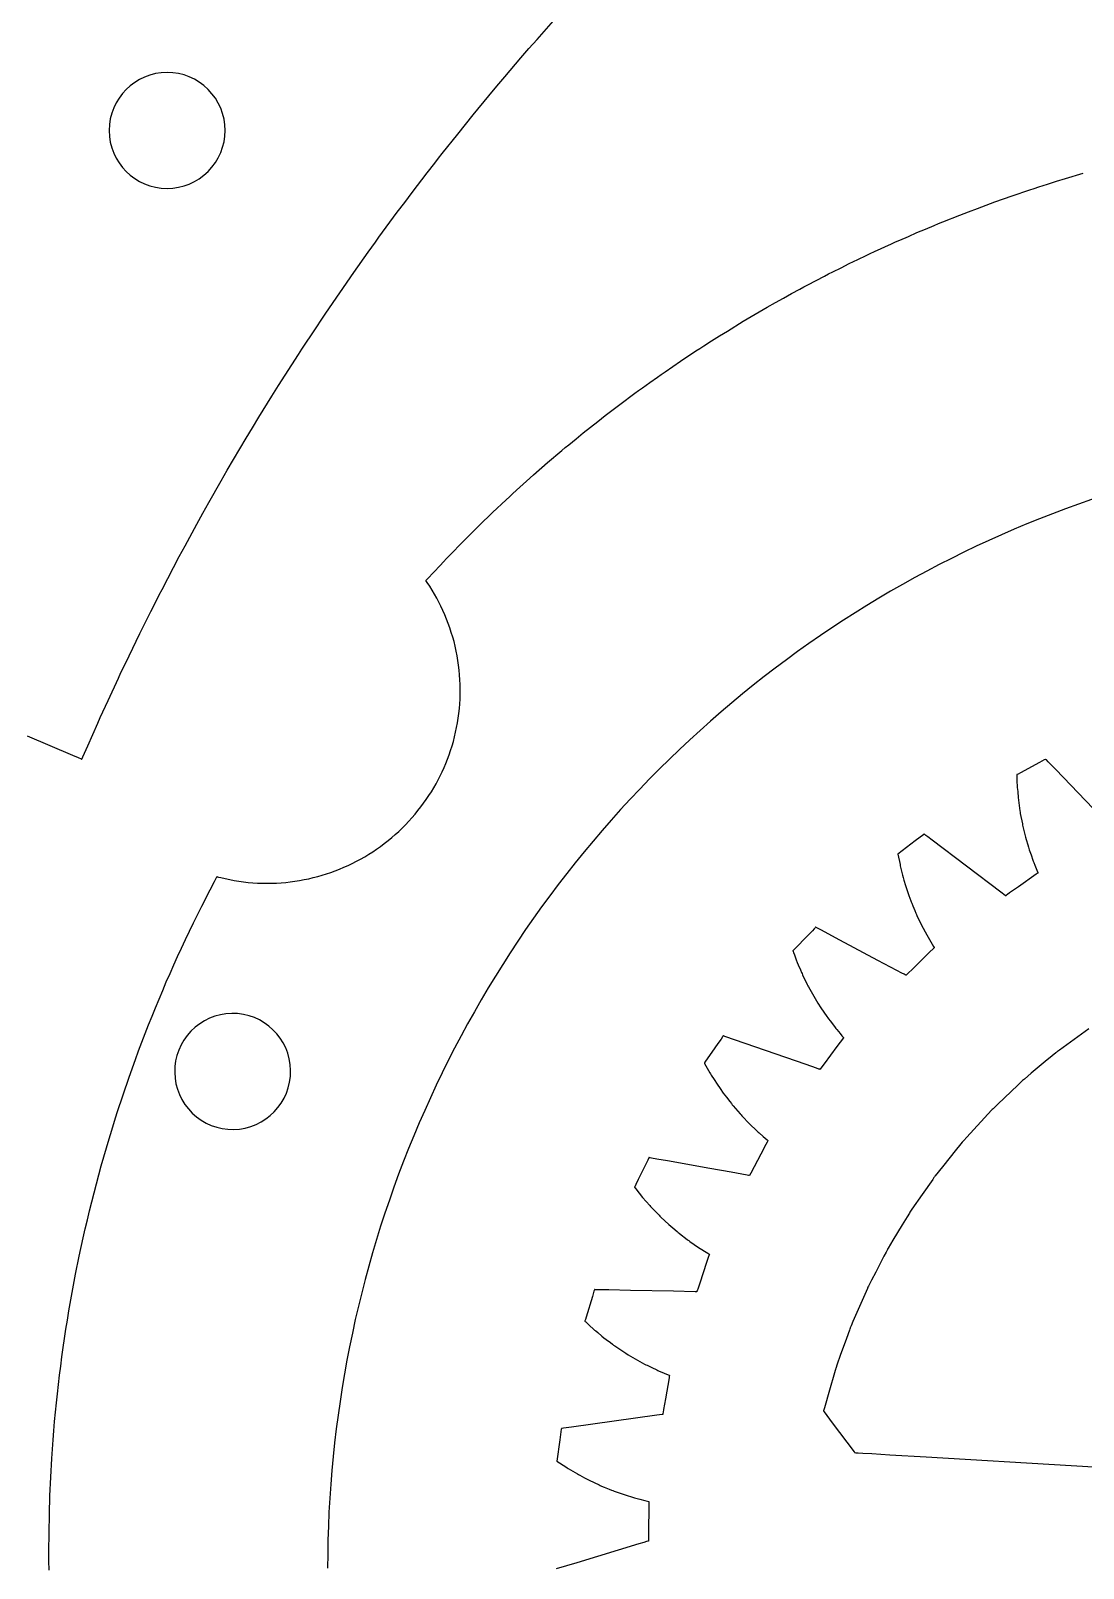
# Model space of a CAD drawing. Extents: x 0 to 264, y 0 to 116.
# Drawn here: x 191.33 to 216.01, y 39.23 to 75.28 of the extents above; entities that cross this region are included whole.
import ezdxf

# ---------------------------------------------------------------- set-up
doc = ezdxf.new("R2010")
doc.units = 0
doc.layers.add('Layer_1', color=7, linetype='CONTINUOUS')

msp = doc.modelspace()

# ---------------------------------------------------------------- linework, layer by layer
at = {"layer": 'Layer_1', "color": 7}
for points in [[(191.244051, 58.749074), (192.310806, 58.29149), (192.444215, 58.234637), (192.510845, 58.205729), (192.519184, 58.202144), (192.523353, 58.200375), (192.525438, 58.199469), (192.526674, 58.200719), (192.533973, 58.217111), (192.548473, 58.249891), (192.665356, 58.514976), (192.899199, 59.045207), (192.958122, 59.177829), (193.018977, 59.309466), (193.140398, 59.57257), (193.383143, 60.098737), (193.44498, 60.229798), (193.507747, 60.360281), (193.633609, 60.621246), (193.885233, 61.143309), (194.145738, 61.660984), (194.275964, 61.919849), (194.34068, 62.049273), (194.407307, 62.178119), (194.676635, 62.691287), (194.81128, 62.947937), (194.878912, 63.076184), (194.948437, 63.203297), (195.226435, 63.711861), (195.365443, 63.966087), (195.435951, 64.092602), (195.507443, 64.218558), (195.79413, 64.722288), (195.937482, 64.974106), (196.085065, 65.223514), (196.38036, 65.722334), (196.528927, 65.971146), (196.680774, 66.217955), (196.984566, 66.711672), (197.060865, 66.835125), (197.139097, 66.957307), (197.295211, 67.201517), (197.6074, 67.689916), (197.686597, 67.81152), (197.766779, 67.932294), (197.927025, 68.173789), (198.247516, 68.656796), (198.57584, 69.134507), (198.905024, 69.611641), (199.241941, 70.083361), (199.410427, 70.319288), (199.494473, 70.437234), (199.58041, 70.554235), (199.925455, 71.020102), (200.098005, 71.253006), (200.183942, 71.369332), (200.271854, 71.484309), (200.624801, 71.944188), (200.801275, 72.174106), (200.890147, 72.288315), (200.979978, 72.401735), (201.340855, 72.855543), (201.52128, 73.082418), (201.705487, 73.306271), (202.074097, 73.753822), (202.259065, 73.97702), (202.447223, 74.197597), (202.823482, 74.638792), (202.917179, 74.749034), (203.012796, 74.858042), (203.204736, 75.075347), (203.58853, 75.509972)], [(191.759098, 39.187196), (191.756541, 39.405219), (191.75522, 39.62319), (191.757091, 40.059122), (191.764519, 40.494949), (191.777806, 40.930644), (191.797068, 41.366161), (191.821864, 41.80137), (191.836619, 42.018783), (191.852423, 42.236147), (191.869356, 42.453574), (191.88831, 42.670654), (191.908311, 42.887601), (191.930395, 43.104376), (191.952586, 43.321323), (191.977766, 43.537734), (192.003022, 43.754215), (192.030367, 43.97053), (192.058696, 44.186647), (192.089064, 44.402398), (192.120458, 44.61803), (192.152945, 44.833724), (192.187401, 45.048881), (192.222871, 45.263954), (192.298314, 45.693183), (192.379408, 46.121314), (192.466316, 46.548365), (192.558757, 46.974227), (192.607139, 47.186698), (192.656522, 47.399045), (192.706924, 47.61116), (192.759265, 47.822781), (192.812512, 48.034101), (192.867701, 48.244924), (192.923823, 48.455433), (192.981936, 48.665531), (193.040914, 48.875239), (193.101835, 49.08443), (193.163687, 49.29336), (193.227381, 49.501575), (193.292039, 49.709589), (193.357683, 49.917418), (193.493613, 50.331367), (193.635133, 50.743468), (193.782196, 51.153619), (193.858007, 51.357849), (193.934687, 51.561678), (194.01238, 51.765307), (194.091856, 51.968149), (194.172213, 52.170624), (194.254416, 52.372446), (194.337455, 52.573778), (194.422333, 52.774444), (194.508069, 52.974644), (194.595564, 53.174053), (194.683961, 53.373113), (194.773307, 53.571857), (194.864397, 53.769782), (194.956365, 53.967324), (195.144636, 54.360225), (195.33813, 54.750567), (195.536789, 55.138329), (195.638053, 55.331213), (195.688644, 55.427657), (195.694929, 55.439612), (195.696515, 55.442606), (195.697308, 55.444133), (195.698567, 55.444514), (195.705106, 55.442773), (195.731099, 55.435921), (195.783324, 55.422636), (195.889014, 55.397538), (195.995679, 55.375243), (196.102746, 55.354914), (196.21071, 55.3374), (196.319391, 55.322789), (196.428247, 55.310264), (196.537718, 55.300708), (196.647751, 55.294141), (196.757679, 55.289823), (196.867983, 55.288595), (196.977776, 55.289859), (197.088125, 55.294132), (197.197709, 55.301024), (197.307372, 55.310049), (197.416259, 55.321694), (197.524855, 55.336799), (197.633511, 55.354087), (197.741436, 55.373998), (197.848578, 55.396483), (197.954491, 55.420782), (198.059641, 55.447678), (198.163177, 55.477644), (198.265488, 55.509431), (198.367032, 55.543789), (198.468657, 55.580348), (198.569975, 55.620333), (198.670537, 55.662977), (198.770319, 55.708203), (198.868882, 55.75523), (198.966686, 55.804873), (199.063714, 55.857115), (199.159986, 55.91199), (199.255022, 55.968621), (199.348344, 56.028201), (199.440636, 56.089875), (199.531004, 56.154044), (199.620268, 56.220233), (199.707542, 56.288838), (199.793589, 56.359228), (199.877556, 56.431852), (199.959414, 56.506638), (200.039966, 56.583013), (200.118229, 56.661293), (200.194232, 56.741472), (200.267934, 56.823469), (200.340112, 56.906744), (200.409861, 56.991575), (200.477148, 57.077991), (200.541961, 57.165864), (200.605063, 57.254673), (200.665503, 57.344719), (200.723602, 57.435866), (200.77927, 57.52798), (200.832508, 57.620998), (200.882642, 57.713637), (200.930741, 57.807744), (200.976933, 57.903528), (201.021072, 58.001019), (201.063248, 58.099898), (201.103035, 58.200386), (201.140393, 58.302483), (201.17608, 58.405587), (201.209221, 58.510077), (201.239786, 58.615879), (201.26772, 58.722915), (201.292974, 58.831077), (201.315512, 58.940299), (201.336083, 59.049968), (201.353824, 59.160526), (201.368694, 59.27186), (201.380609, 59.38386), (201.389573, 59.496452), (201.396346, 59.609081), (201.399975, 59.722075), (201.400562, 59.835469), (201.39879, 59.948575), (201.393761, 60.061848), (201.386353, 60.174751), (201.375487, 60.2874), (201.36246, 60.400102), (201.346833, 60.512043), (201.327695, 60.623698), (201.305962, 60.734592), (201.281594, 60.844749), (201.254631, 60.954136), (201.224552, 61.061908), (201.191848, 61.168912), (201.1574, 61.274729), (201.120313, 61.379735), (201.081002, 61.482724), (201.039041, 61.584919), (200.994874, 61.685054), (200.948917, 61.783959), (200.899883, 61.881275), (200.849061, 61.977352), (200.796852, 62.070903), (200.7424, 62.162382), (200.68619, 62.252657), (200.627725, 62.340826), (200.597832, 62.384734), (200.633894, 62.424296), (200.930942, 62.743173), (201.005415, 62.822562), (201.080584, 62.901232), (201.231779, 63.058085), (201.382921, 63.214863), (201.537028, 63.369021), (201.691141, 63.523173), (201.767773, 63.600488), (201.845878, 63.67646), (202.158541, 63.980026), (202.476196, 64.278445), (202.555712, 64.352955), (202.635826, 64.426601), (202.796837, 64.573246), (202.957819, 64.719897), (203.12093, 64.864282), (203.449064, 65.151102), (203.781398, 65.433104), (203.865026, 65.50305), (203.949258, 65.572143), (204.117716, 65.710271), (204.286169, 65.848425), (204.457359, 65.983522), (204.628564, 66.118624), (204.71415, 66.18616), (204.80029, 66.252663), (205.146532, 66.517464), (205.49697, 66.776642), (205.584419, 66.841522), (205.672461, 66.90553), (205.849937, 67.032008), (206.027446, 67.158503), (206.116857, 67.22097), (206.206883, 67.282565), (206.566349, 67.529095), (206.929863, 67.769678), (207.020307, 67.830062), (207.111967, 67.888547), (207.295705, 68.005754), (207.47953, 68.122938), (207.664998, 68.237461), (208.036956, 68.464814), (208.412342, 68.686531), (208.506458, 68.741488), (208.60096, 68.795135), (208.790565, 68.902755), (208.980145, 69.010372), (209.17154, 69.114808), (209.362963, 69.219135), (209.458687, 69.270993), (209.555244, 69.322417), (209.941637, 69.524457), (210.038606, 69.574579), (210.135941, 69.62333), (210.330855, 69.721013), (210.525781, 69.818648), (210.722345, 69.912882), (210.918908, 70.007108), (211.017477, 70.054129), (211.116438, 70.099815), (211.512813, 70.281529), (211.612136, 70.325934), (211.712353, 70.369862), (211.912073, 70.457294), (212.111867, 70.544679), (212.313147, 70.62862), (212.514431, 70.712573), (212.614527, 70.754339), (212.715472, 70.795665), (213.120876, 70.956475), (213.222194, 70.99648), (213.323881, 71.03517), (213.527967, 71.112084), (213.731991, 71.189006), (213.937266, 71.26263), (214.348266, 71.408479), (214.761564, 71.547956), (214.864405, 71.582706), (214.968469, 71.615701), (215.176312, 71.681868), (215.384143, 71.748018), (215.59277, 71.81145), (216.01071, 71.936461)], [(216.417474, 56.861041), (215.717233, 57.589175), (215.367131, 57.953269), (215.192003, 58.135303), (215.148058, 58.180995), (215.137029, 58.19265), (215.131579, 58.198238), (215.124592, 58.194513), (215.096894, 58.17964), (214.985335, 58.119865), (214.539288, 57.880823), (214.483868, 57.851077), (214.456174, 57.836204), (214.452677, 57.834341), (214.450933, 57.833381), (214.450639, 57.831632), (214.450981, 57.823758), (214.451706, 57.807784), (214.457362, 57.681772), (214.462998, 57.555731), (214.465114, 57.524038), (214.467988, 57.492598), (214.473753, 57.429691), (214.485395, 57.304045), (214.491212, 57.241195), (214.500071, 57.178259), (214.517549, 57.053263), (214.526402, 56.990355), (214.530723, 56.959367), (214.536065, 56.928718), (214.583515, 56.680758), (214.590018, 56.649459), (214.597556, 56.618499), (214.612333, 56.557455), (214.642079, 56.434829), (214.656882, 56.373813), (214.674427, 56.313643), (214.710148, 56.192654), (214.727909, 56.132541), (214.736906, 56.102033), (214.746628, 56.071779), (214.788245, 55.952624), (214.829887, 55.833498), (214.840524, 55.803526), (214.852484, 55.773921), (214.876095, 55.715755), (214.92346, 55.598746), (214.947063, 55.540467), (214.949577, 55.533327), (214.943134, 55.528727), (214.929884, 55.519441), (214.904264, 55.50121), (214.491821, 55.208122), (214.28561, 55.061621), (214.234389, 55.025073), (214.208781, 55.006813), (214.195525, 54.997556), (214.19229, 54.995242), (214.189135, 54.997443), (214.182847, 55.002213), (214.082514, 55.078582), (213.276626, 55.688351), (212.470735, 56.298093), (212.370402, 56.37449), (212.319661, 56.412957), (212.294264, 56.432176), (212.281776, 56.441349), (212.280223, 56.441941), (212.27864, 56.440784), (212.275474, 56.438357), (212.269174, 56.433587), (212.06764, 56.280454), (211.664423, 55.974948), (211.714752, 55.727637), (211.721119, 55.696282), (211.728473, 55.665266), (211.743835, 55.604419), (211.774876, 55.482103), (211.790266, 55.421285), (211.798541, 55.390522), (211.807862, 55.360127), (211.844853, 55.239421), (211.881819, 55.118686), (211.924508, 54.999899), (211.96736, 54.881139), (211.978186, 54.851224), (211.989662, 54.821478), (212.013927, 54.763481), (212.062176, 54.646867), (212.086444, 54.588842), (212.098822, 54.559434), (212.112233, 54.531325), (212.221231, 54.303572), (212.340647, 54.081039), (212.371342, 54.026091), (212.40384, 53.971707), (212.468689, 53.863503), (212.501192, 53.809118), (212.517536, 53.781969), (212.518041, 53.781122), (212.517586, 53.780388), (212.516187, 53.779033), (212.513376, 53.776239), (212.507726, 53.770708), (212.496059, 53.759532), (212.405697, 53.671112), (212.044207, 53.317346), (211.8635, 53.140365), (211.857872, 53.134861), (211.855027, 53.132095), (211.853599, 53.130995), (211.85185, 53.131926), (211.838201, 53.139744), (211.810321, 53.154109), (211.754254, 53.183799), (211.643036, 53.243489), (211.197156, 53.481628), (210.305396, 53.957878), (209.859541, 54.19596), (209.748334, 54.255594), (209.741341, 54.259347), (209.739603, 54.260251), (209.738739, 54.26073), (209.738033, 54.260138), (209.73529, 54.257315), (209.724698, 54.246027), (209.702694, 54.222856), (209.658345, 54.177362), (209.483088, 53.995103), (209.307884, 53.812759), (209.220367, 53.721178), (209.209747, 53.709861), (209.204298, 53.704188), (209.20333, 53.702664), (209.204032, 53.70083), (209.205418, 53.697133), (209.216512, 53.667302), (209.238438, 53.608543), (209.282524, 53.490292), (209.304433, 53.431505), (209.329099, 53.373621), (209.379168, 53.257684), (209.404029, 53.199857), (209.416602, 53.170506), (209.429615, 53.142255), (209.540325, 52.915349), (209.554188, 52.887409), (209.569406, 52.859892), (209.60008, 52.804915), (209.660648, 52.694256), (209.691295, 52.639279), (209.723818, 52.584895), (209.790408, 52.477537), (209.856967, 52.370293), (209.928607, 52.266266), (210.000232, 52.162267), (210.018009, 52.136557), (210.03718, 52.111298), (210.075551, 52.060808), (210.15211, 51.960393), (210.190484, 51.909876), (210.210595, 51.884927), (210.230393, 51.860882), (210.311814, 51.764362), (210.35264, 51.715622), (210.372458, 51.691605), (210.382598, 51.679667), (210.387684, 51.673627), (210.388939, 51.672103), (210.389329, 51.671341), (210.388759, 51.670551), (210.386414, 51.66739), (210.235563, 51.464444), (209.933907, 51.058609), (209.858579, 50.956727), (209.839278, 50.931383), (209.836933, 50.92825), (209.835756, 50.926642), (209.835146, 50.925851), (209.834339, 50.925767), (209.826885, 50.928363), (209.812043, 50.933584), (209.752779, 50.954158), (209.513884, 51.036906), (207.602799, 51.699027), (207.573019, 51.70978), (207.569266, 51.71105), (207.568433, 51.71105), (207.567894, 51.710232), (207.566748, 51.708623), (207.562258, 51.70216), (207.553185, 51.689178), (207.517029, 51.637221), (207.444859, 51.533335), (207.300316, 51.32593), (207.155771, 51.118525), (207.13768, 51.092532), (207.128655, 51.079578), (207.127512, 51.077969), (207.127266, 51.076304), (207.129194, 51.072861), (207.133035, 51.066003), (207.16371, 51.011026), (207.226024, 50.901213), (207.256719, 50.846265), (207.272289, 50.818833), (207.289222, 50.791852), (207.356668, 50.685088), (207.424079, 50.578323), (207.496568, 50.47486), (207.568975, 50.371482), (207.605509, 50.320428), (207.644503, 50.271152), (207.721838, 50.171443), (207.760827, 50.122167), (207.780021, 50.096937), (207.800761, 50.073173), (207.965373, 49.881742), (207.986105, 49.858007), (208.007489, 49.835486), (208.051411, 49.789766), (208.138333, 49.698213), (208.182252, 49.652521), (208.227442, 49.609257), (208.319029, 49.522106), (208.364252, 49.478842), (208.387436, 49.456885), (208.41127, 49.436141), (208.50652, 49.353394), (208.601804, 49.270646), (208.613719, 49.260289), (208.616705, 49.257692), (208.615365, 49.254277), (208.611693, 49.247307), (208.597271, 49.219451), (208.568363, 49.163712), (208.451159, 48.939825), (208.216796, 48.491995), (208.187885, 48.436256), (208.187431, 48.435466), (208.186463, 48.435607), (208.18451, 48.435974), (208.180593, 48.436651), (208.172809, 48.438034), (208.157696, 48.440941), (208.126632, 48.446247), (208.002197, 48.468345), (207.753196, 48.512795), (207.255319, 48.601639), (206.25947, 48.779354), (206.010468, 48.823776), (205.886058, 48.845902), (205.854969, 48.851179), (205.839856, 48.854115), (205.832098, 48.855497), (205.828175, 48.856175), (205.826227, 48.856542), (205.825209, 48.855074), (205.797822, 48.797811), (205.577307, 48.343038), (205.522212, 48.229444), (205.494825, 48.172181), (205.491368, 48.165069), (205.489677, 48.161541), (205.490084, 48.159876), (205.491311, 48.158352), (205.501051, 48.146273), (205.521134, 48.121325), (205.678275, 47.923854), (205.844879, 47.734059), (205.86564, 47.710324), (205.88697, 47.687775), (205.930915, 47.642111), (206.018582, 47.551349), (206.062526, 47.505685), (206.084797, 47.483446), (206.107981, 47.461489), (206.20031, 47.37527), (206.292608, 47.289051), (206.388595, 47.207235), (206.484581, 47.125419), (206.508418, 47.104704), (206.532872, 47.085174), (206.582727, 47.046425), (206.683178, 46.969576), (206.733038, 46.930827), (206.758405, 46.911607), (206.784425, 46.893601), (206.992144, 46.749837), (207.20659, 46.616205), (207.233207, 46.599385), (207.239924, 46.595236), (207.243282, 46.593148), (207.244942, 46.592132), (207.244329, 46.590213), (207.239224, 46.575452), (207.218811, 46.515367), (207.178803, 46.395761), (207.098104, 46.156268), (207.017372, 45.916887), (206.977375, 45.797253), (206.956982, 45.737168), (206.951882, 45.722379), (206.949345, 45.714929), (206.948721, 45.713066), (206.948109, 45.712558), (206.947101, 45.712558), (206.943139, 45.712643), (206.911414, 45.713687), (206.405539, 45.723706), (205.393894, 45.743715), (204.888019, 45.753734), (204.635044, 45.759181), (204.571806, 45.76031), (204.556439, 45.760761), (204.548624, 45.760846), (204.54633, 45.753254), (204.536731, 45.722915), (204.500178, 45.602068), (204.353609, 45.118537), (204.335315, 45.058113), (204.325728, 45.027746), (204.324565, 45.023964), (204.324006, 45.022073), (204.325065, 45.020634), (204.330901, 45.0153), (204.342438, 45.004829), (204.435535, 44.919457), (204.528572, 44.834085), (204.552406, 44.813341), (204.577154, 44.792909), (204.625445, 44.752664), (204.723057, 44.672061), (204.771346, 44.631816), (204.821796, 44.594281), (204.922989, 44.518447), (204.973459, 44.480912), (204.998831, 44.461693), (205.024857, 44.443659), (205.234125, 44.302011), (205.260767, 44.285219), (205.287403, 44.268427), (205.341285, 44.235999), (205.449359, 44.170298), (205.503272, 44.137871), (205.558449, 44.107899), (205.669955, 44.047306), (205.725107, 44.017334), (205.753284, 44.002037), (205.781193, 43.987672), (205.894954, 43.932836), (206.008684, 43.878029), (206.037194, 43.864849), (206.06635, 43.852883), (206.124934, 43.828019), (206.240888, 43.778969), (206.299497, 43.754133), (206.306349, 43.750831), (206.30504, 43.743042), (206.302508, 43.727068), (206.297186, 43.696052), (206.212787, 43.198014), (206.17062, 42.948925), (206.159944, 42.886893), (206.154621, 42.855876), (206.152123, 42.839903), (206.151438, 42.836008), (206.147656, 42.835331), (206.139844, 42.834286), (206.014551, 42.816647), (205.012022, 42.678443), (204.009473, 42.540211), (203.884307, 42.522628), (203.821253, 42.51371), (203.790141, 42.509477), (203.774619, 42.507332), (203.773058, 42.506655), (203.77279, 42.504707), (203.772282, 42.500813), (203.77119, 42.492995), (203.736654, 42.242833), (203.667589, 41.742481), (203.878321, 41.603035), (203.905231, 41.585284), (203.931873, 41.568491), (203.985774, 41.536121), (204.094475, 41.471576), (204.148411, 41.439177), (204.175654, 41.42357), (204.203562, 41.409205), (204.315695, 41.349826), (204.427847, 41.290446), (204.542226, 41.236852), (204.656583, 41.18323), (204.685113, 41.170078), (204.714571, 41.157181), (204.772855, 41.133248), (204.889704, 41.085468), (204.948017, 41.061564), (204.977176, 41.049598), (205.006956, 41.038845), (205.245341, 40.954517), (205.487431, 40.88145), (205.547934, 40.863331), (205.609427, 40.848486), (205.732295, 40.817837), (205.793789, 40.802992), (205.824517, 40.795598), (205.825482, 40.795344), (205.825685, 40.794525), (205.82566, 40.79255), (205.825643, 40.788627), (205.825525, 40.780696), (205.825519, 40.764525), (205.824116, 40.638259), (205.818875, 40.13325), (205.816124, 39.880746), (205.81605, 39.8729), (205.816005, 39.868949), (205.815754, 39.867115), (205.813855, 39.866579), (205.799052, 39.862091), (205.768555, 39.852834), (205.708439, 39.834687), (205.587326, 39.798055), (205.102974, 39.651553), (204.134226, 39.358437), (203.649874, 39.211936)], [(216.139488, 51.880186), (215.79514, 51.629431), (215.450826, 51.378649), (215.407948, 51.34783), (215.397255, 51.340013), (215.386731, 51.331574), (215.365711, 51.31481), (215.284104, 51.246343), (215.120799, 51.109437), (214.793906, 50.836415), (214.630576, 50.699481), (214.609567, 50.682689), (214.590077, 50.664344), (214.551077, 50.627655), (214.473962, 50.554588), (214.166001, 50.260597), (214.012012, 50.113475), (213.934895, 50.040407), (213.895895, 50.003719), (213.876382, 49.985374), (213.867125, 49.976315), (213.858066, 49.966522), (213.282536, 49.338916), (213.210236, 49.260289), (213.174233, 49.220524), (213.140962, 49.178585), (213.007821, 49.012413), (212.741623, 48.680266), (212.608482, 48.514065), (212.54164, 48.431148), (212.533769, 48.420791), (212.526081, 48.40984), (212.510793, 48.387799), (212.480234, 48.343687), (212.236758, 47.994579), (211.993257, 47.645441), (211.962721, 47.60133), (211.947416, 47.57926), (211.933336, 47.556598), (211.878297, 47.465214), (211.768411, 47.283012), (211.548672, 46.918606), (211.438786, 46.736404), (211.424706, 46.713713), (211.418238, 46.702227), (211.41213, 46.69043), (211.387628, 46.643157), (211.338645, 46.548698), (211.14361, 46.170492), (211.046077, 45.981375), (210.997063, 45.886915), (210.972552, 45.839699), (210.96095, 45.815738), (210.954823, 45.803913), (210.949057, 45.791975), (210.610236, 45.011433), (210.568196, 44.914123), (210.547339, 44.864988), (210.542592, 44.852373), (210.538119, 44.839814), (210.528871, 44.814611), (210.457313, 44.614234), (210.314269, 44.213647), (210.242765, 44.013298), (210.206838, 43.912883), (210.202388, 43.900353), (210.198315, 43.887907), (210.191243, 43.862394), (210.177061, 43.811396), (210.061068, 43.402202), (209.944939, 42.99298), (209.930786, 42.941982), (209.92369, 42.916441), (209.922776, 42.913252), (209.922785, 42.91249), (209.923239, 42.911813), (209.924275, 42.910486), (209.928246, 42.905181), (209.936215, 42.894569), (209.999769, 42.809507), (210.126907, 42.639299), (210.637168, 41.959285), (210.645138, 41.948645), (210.64914, 41.943339), (210.651135, 41.940686), (210.651618, 41.940009), (210.652433, 41.939868), (210.654062, 41.939783), (210.680893, 41.938315), (210.733688, 41.934901), (210.840072, 41.928297), (211.052602, 41.915992), (211.477716, 41.890874), (212.32797, 41.840667), (215.729075, 41.639611), (217.429613, 41.539084)]]:
    msp.add_lwpolyline(points, dxfattribs=at)
for points in [[(194.527097, 74.299911), (193.776001, 74.29991), (193.167117, 73.691018), (193.167116, 72.93991)], [(195.488764, 73.901585), (195.233712, 74.156635), (194.88779, 74.299917), (194.527097, 74.299911)], [(195.887103, 72.93991), (195.887102, 73.300609), (195.743815, 73.646534), (195.488764, 73.901585)], [(193.167116, 72.93991), (193.167119, 72.188803), (193.776002, 71.579913), (194.527097, 71.579912)], [(195.488763, 71.978237), (195.743814, 72.233287), (195.887101, 72.579211), (195.887103, 72.93991)], [(194.527097, 71.579912), (194.887789, 71.579906), (195.233712, 71.723188), (195.488763, 71.978237)], [(224.853381, 65.730905), (217.80833, 65.730908), (211.051825, 62.938759), (206.070222, 57.9687)], [(206.070222, 57.9687), (201.088619, 52.998641), (198.289986, 46.257794), (198.289991, 39.22907)], [(196.041713, 52.237618), (195.68106, 52.231805), (195.337487, 52.08296), (195.086581, 51.823828)], [(197.423442, 50.899732), (197.411332, 51.650727), (196.792714, 52.249716), (196.041713, 52.237618)], [(195.086581, 51.823828), (194.835674, 51.564696), (194.697986, 51.216505), (194.703807, 50.855855)], [(194.703807, 50.855855), (194.709623, 50.495204), (194.858471, 50.151636), (195.117606, 49.900733)], [(196.08559, 49.517969), (196.836591, 49.530103), (197.435565, 50.148736), (197.423442, 50.899732)], [(195.117606, 49.900733), (195.376742, 49.649829), (195.724937, 49.512145), (196.08559, 49.517969)]]:
    msp.add_open_spline(points, degree=3, dxfattribs=at)

doc.saveas('drawing.dxf')
